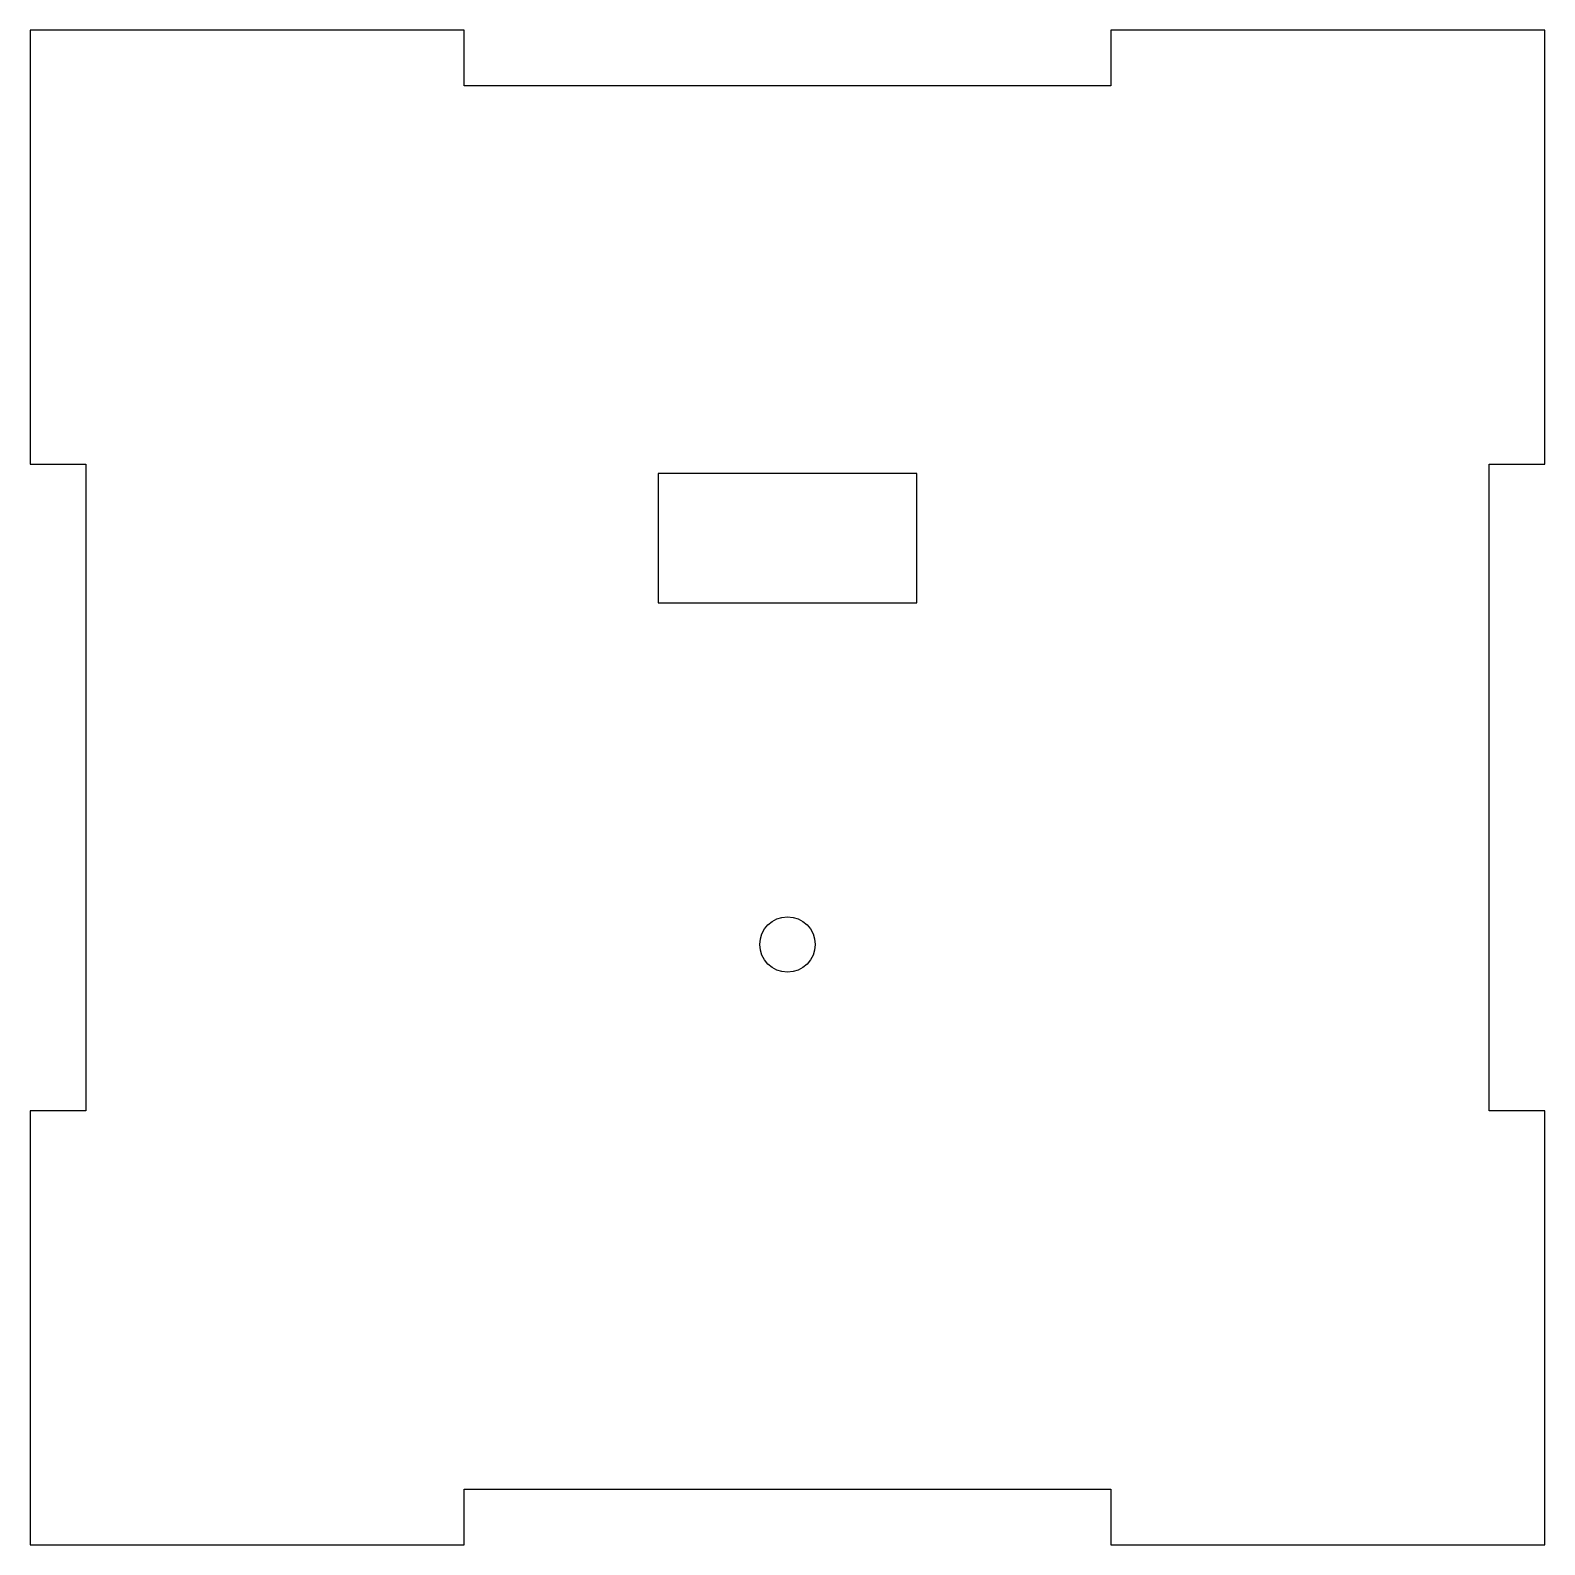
# Model space of a CAD drawing. Header units: millimetres. Extents: x -41 to 41, y -41 to 41.
import ezdxf

# ---------------------------------------------------------------- set-up
doc = ezdxf.new("R2010")
doc.units = ezdxf.units.MM

msp = doc.modelspace()

# ---------------------------------------------------------------- linework, layer by layer
at = {"color": 7, "linetype": 'Continuous', "lineweight": 25}
for p, q in [((-41, 41), (-41, 17.5)), ((-17.5, 41), (-41, 41)), ((-17.5, 38), (-17.5, 41)), ((17.5, 41), (17.5, 38)), ((41, 41), (17.5, 41)), ((41, 17.5), (41, 41)), ((17.5, 38), (-17.5, 38)), ((-41, 17.5), (-38, 17.5)), ((-38, 17.5), (-38, -17.5)), ((38, 17.5), (41, 17.5)), ((38, -17.5), (38, 17.5)), ((-7, 17), (-7, 10)), ((7, 17), (-7, 17)), ((7, 10), (7, 17)), ((-7, 10), (7, 10)), ((-41, -17.5), (-41, -41)), ((-38, -17.5), (-41, -17.5)), ((41, -17.5), (38, -17.5)), ((41, -41), (41, -17.5)), ((-17.5, -38), (17.5, -38)), ((-17.5, -41), (-17.5, -38)), ((17.5, -38), (17.5, -41)), ((-41, -41), (-17.5, -41)), ((17.5, -41), (41, -41))]:
    msp.add_line(p, q, dxfattribs=at)
msp.add_circle((0, -8.5), 1.5, dxfattribs=at)

doc.saveas('drawing.dxf')
